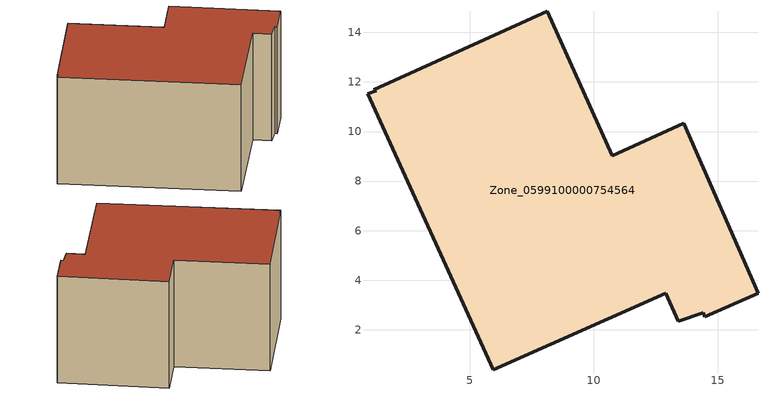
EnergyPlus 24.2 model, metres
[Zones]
Zone_0599100000754564
 floor ground (C_G): 12.9,3.48 5.94,0.39 0.87,11.52 1.21,11.65 1.12,11.69 8.12,14.85 10.76,9.02 13.63,10.32 16.63,3.47 14.47,2.53 14.42,2.69 13.4,2.34 z0
 wall outside (C_F): 10.76,9.02 8.12,14.85 1.12,11.69 1.21,11.65 0.87,11.52 5.94,0.39 12.9,3.48 13.4,2.34 14.42,2.69 14.47,2.53 16.63,3.47 13.63,10.32 10.76,9.02 z0:7.87
 roof outside (C_R): 14.47,2.53 16.63,3.47 13.63,10.32 10.76,9.02 8.12,14.85 1.12,11.69 1.21,11.65 0.87,11.52 5.94,0.39 12.9,3.48 13.4,2.34 14.42,2.69 z7.87
[BUILDING]
Pand.0599100000754564: North Axis=0; Terrain=City; Loads Convergence Tolerance Value=0.04; Temperature Convergence Tolerance Value=0.4; Solar Distribution=FullExterior; Maximum Number of Warmup Days=25; Minimum Number of Warmup Days=1
[Site:Location]
Rotterdam.The.Hague.AP_ZH_NLD Design_Conditions: Latitude=51.96; Longitude=4.45; Time Zone=1; Elevation=-4.5
[SITE:GROUNDTEMPERATURE:BUILDINGSURFACE]
18, 18, 18, 18, 18, 18, 18, 18, 18, 18, 18, 18
[MATERIAL] Thermal Absorptance=0.9; Solar Absorptance=0.7; Visible Absorptance=0.7
Name | Roughness | Thickness | Conductivity | Density | Specific Heat
G.D.2006-2014 | MediumSmooth | 0.15 | 0.06 | 540 | 1210
F.D.2006-2014 | Rough | 0.3 | 0.12 | 1920 | 840
R.D.2006-2014 | MediumRough | 0.2 | 0.08 | 1500 | 1000
[CONSTRUCTION]
C_G: G.D.2006-2014
C_F: F.D.2006-2014
C_R: R.D.2006-2014
[ZONE]
Zone_0599100000754564: Type=1; Multiplier=1; Ceiling Height=Autocalculate; Volume=Autocalculate; Floor Area=autocalculate; Part of Total Floor Area=Yes
[ZONEINFILTRATION:DESIGNFLOWRATE]
Infil_Zone_0599100000754564: Zone or ZoneList or Space or SpaceList=Zone_0599100000754564; Schedule=AlwaysOn; Design Flow Rate Calculation Method=Flow/Area; Flow Rate per Floor Area=0.0021; Constant Term Coefficient=1; Temperature Term Coefficient=0; Velocity Term Coefficient=0; Velocity Squared Term Coefficient=0
[HVACTEMPLATE:ZONE:IDEALLOADSAIRSYSTEM]
Zone_0599100000754564: Maximum Heating Supply Air Temperature=50; Minimum Cooling Supply Air Temperature=13; Maximum Heating Supply Air Humidity Ratio=0.0156; Minimum Cooling Supply Air Humidity Ratio=0.0077; Heating Limit=NoLimit; Cooling Limit=NoLimit; Dehumidification Control Type=ConstantSensibleHeatRatio; Cooling Sensible Heat Ratio=0.7; Dehumidification Setpoint=60; Humidification Control Type=None; Humidification Setpoint=30; Outdoor Air Method=None; Outdoor Air Flow Rate per Person=0.00944; Outdoor Air Flow Rate per Zone Floor Area=0; Outdoor Air Flow Rate per Zone=0; Demand Controlled Ventilation Type=None; Outdoor Air Economizer Type=NoEconomizer; Heat Recovery Type=None; Sensible Heat Recovery Effectiveness=0.7; Latent Heat Recovery Effectiveness=0.65
[ZONECONTROL:THERMOSTAT]
ThermostatControl_Zone_0599100000754564: Zone or ZoneList=Zone_0599100000754564; Control Type Schedule=DualSetpointControlType; Control 1=Thermostat_Zone_0599100000754564; Temperature Difference Between Cutout And Setpoint=0
[THERMOSTATSETPOINT:DUALSETPOINT]
Thermostat_Zone_0599100000754564: Heating Setpoint Temperature Schedule=HeatingSetpoint_Zone_0599100000754564; Cooling Setpoint Temperature Schedule=CoolingSetpoint_Zone_0599100000754564
[SCHEDULE:COMPACT]
HeatingSetpoint_Zone_0599100000754564: Through: 12/31, For: AllDays, Until: 24:00, 21
CoolingSetpoint_Zone_0599100000754564: Through: 12/31, For: AllDays, Until: 24:00, 24
DualSetpointControlType: Through: 12/31, For: AllDays, Until: 24:00, 4
AlwaysOn: Through: 12/31, For: AllDays, Until: 24:00, 1
